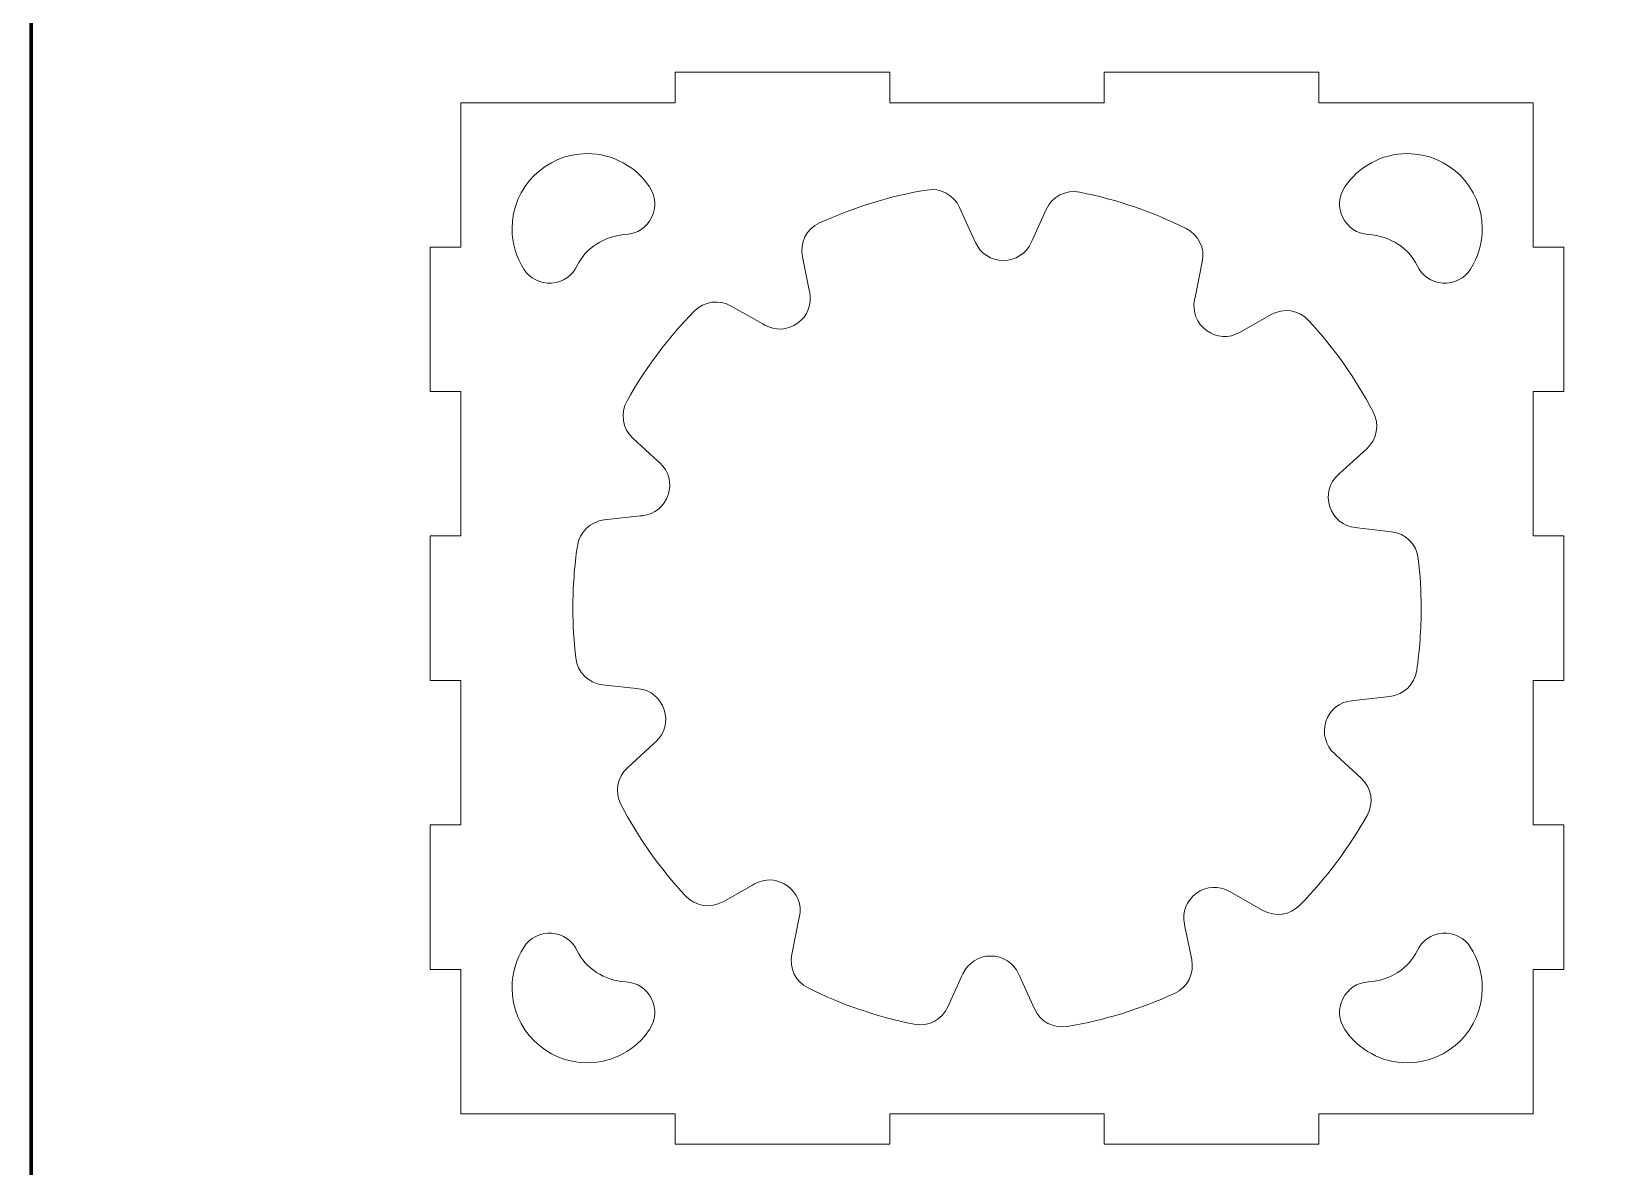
# Model space of a CAD drawing. Header units: centimetres. Extents: x 0 to 42, y -40 to 0.
# Drawn here: x -0.01 to 15.36, y -29.2 to -18.06 of the extents above; entities that cross this region are included whole.
import ezdxf

# ---------------------------------------------------------------- set-up
doc = ezdxf.new("R2010")
doc.units = ezdxf.units.CM
doc.header["$MEASUREMENT"] = 0

msp = doc.modelspace()

# ---------------------------------------------------------------- linework, layer by layer
at = {"color": 7, "lineweight": 18, "true_color": 0xffffff}
msp.add_lwpolyline([(10.52, -28.681), (10.52, -28.981), (12.625, -28.981), (12.625, -28.681), (14.729, -28.681), (14.729, -27.264), (15.029, -27.264), (15.029, -25.846), (14.729, -25.846), (14.729, -24.429), (15.029, -24.429), (15.029, -23.011), (14.729, -23.011), (14.729, -21.594), (15.029, -21.594), (15.029, -20.176), (14.729, -20.176), (14.729, -18.759), (12.625, -18.759), (12.625, -18.459), (10.52, -18.459), (10.52, -18.759), (8.416, -18.759), (8.416, -18.459), (6.311, -18.459), (6.311, -18.759), (4.207, -18.759), (4.207, -20.176), (3.907, -20.176), (3.907, -21.594), (4.207, -21.594), (4.207, -23.011), (3.907, -23.011), (3.907, -24.429), (4.207, -24.429), (4.207, -25.846), (3.907, -25.846), (3.907, -27.264), (4.207, -27.264), (4.207, -28.681), (6.311, -28.681), (6.311, -28.981), (8.416, -28.981), (8.416, -28.681), (10.52, -28.681), (10.52, -28.681)], dxfattribs=at)
at = {"color": 1, "lineweight": 211, "true_color": 0xff0000}
msp.add_open_spline([(2.521, -0.007), (2.521, -0.007), (39.468, -0.007), (39.468, -0.007), (40.857, -0.007), (41.994, -1.144), (41.994, -2.533), (41.994, -2.533), (41.994, -37.48), (41.994, -37.48), (41.994, -38.87), (40.857, -40.007), (39.468, -40.007), (39.468, -40.007), (2.521, -40.007), (2.521, -40.007), (1.131, -40.007), (-0.006, -38.87), (-0.006, -37.48), (-0.006, -37.48), (-0.006, -2.533), (-0.006, -2.533), (-0.006, -1.144), (1.131, -0.007), (2.521, -0.007)], degree=3, knots=[0, 0, 0, 0, 1, 1, 1, 2, 2, 2, 3, 3, 3, 4, 4, 4, 5, 5, 5, 6, 6, 6, 7, 7, 7, 8, 8, 8, 8], dxfattribs=at)
at = {"color": 7, "lineweight": 18, "true_color": 0xffffff}
for points, knots in [([(5.447, -19.259), (5.702, -19.259), (5.927, -19.389), (6.059, -19.586), (6.12, -19.678), (6.127, -19.787), (6.079, -19.886), (6.03, -19.984), (5.939, -20.045), (5.829, -20.052), (5.612, -20.066), (5.43, -20.188), (5.35, -20.358), (5.302, -20.459), (5.21, -20.522), (5.098, -20.529), (4.986, -20.537), (4.886, -20.486), (4.826, -20.392), (4.753, -20.277), (4.71, -20.141), (4.71, -19.995), (4.71, -19.589), (5.04, -19.259), (5.447, -19.259), (5.447, -19.259), (5.447, -19.259), (5.447, -19.259)], [0, 0, 0, 0, 1, 1, 1, 2, 2, 2, 3, 3, 3, 4, 4, 4, 5, 5, 5, 6, 6, 6, 7, 7, 7, 8, 8, 8, 9, 9, 9, 9]), ([(13.493, -19.259), (13.237, -19.259), (13.013, -19.389), (12.88, -19.586), (12.819, -19.678), (12.812, -19.787), (12.861, -19.886), (12.909, -19.984), (13, -20.045), (13.11, -20.052), (13.327, -20.066), (13.51, -20.188), (13.589, -20.358), (13.637, -20.459), (13.729, -20.522), (13.841, -20.529), (13.953, -20.537), (14.053, -20.486), (14.113, -20.392), (14.187, -20.277), (14.229, -20.141), (14.229, -19.995), (14.229, -19.589), (13.899, -19.259), (13.493, -19.259), (13.493, -19.259), (13.493, -19.259), (13.493, -19.259)], [0, 0, 0, 0, 1, 1, 1, 2, 2, 2, 3, 3, 3, 4, 4, 4, 5, 5, 5, 6, 6, 6, 7, 7, 7, 8, 8, 8, 9, 9, 9, 9]), ([(11.406, -20.692), (11.406, -20.692), (11.411, -20.671), (11.411, -20.671), (11.411, -20.671), (11.482, -20.322), (11.482, -20.322), (11.51, -20.187), (11.445, -20.055), (11.322, -19.994), (10.997, -19.832), (10.648, -19.711), (10.281, -19.638), (10.143, -19.611), (10.008, -19.68), (9.95, -19.808), (9.95, -19.808), (9.812, -20.111), (9.812, -20.111), (9.812, -20.111), (9.803, -20.131), (9.803, -20.131), (9.753, -20.241), (9.65, -20.307), (9.53, -20.307), (9.409, -20.307), (9.307, -20.241), (9.257, -20.131), (9.257, -20.131), (9.248, -20.111), (9.248, -20.111), (9.248, -20.111), (9.1, -19.787), (9.1, -19.787), (9.043, -19.662), (8.914, -19.593), (8.778, -19.616), (8.409, -19.677), (8.056, -19.788), (7.727, -19.939), (7.599, -19.999), (7.53, -20.134), (7.559, -20.272), (7.559, -20.272), (7.625, -20.598), (7.625, -20.598), (7.625, -20.598), (7.63, -20.62), (7.63, -20.62), (7.654, -20.738), (7.609, -20.852), (7.512, -20.923), (7.415, -20.993), (7.292, -21), (7.188, -20.941), (7.188, -20.941), (7.169, -20.93), (7.169, -20.93), (7.169, -20.93), (6.86, -20.755), (6.86, -20.755), (6.74, -20.687), (6.594, -20.707), (6.498, -20.806), (6.241, -21.067), (6.019, -21.363), (5.838, -21.685), (5.769, -21.808), (5.793, -21.958), (5.897, -22.053), (5.897, -22.053), (6.142, -22.278), (6.142, -22.278), (6.142, -22.278), (6.159, -22.293), (6.159, -22.293), (6.247, -22.374), (6.279, -22.492), (6.241, -22.607), (6.204, -22.721), (6.109, -22.798), (5.99, -22.812), (5.99, -22.812), (5.968, -22.814), (5.968, -22.814), (5.968, -22.814), (5.615, -22.854), (5.615, -22.854), (5.477, -22.87), (5.372, -22.972), (5.351, -23.109), (5.322, -23.308), (5.307, -23.512), (5.307, -23.72), (5.307, -23.885), (5.317, -24.047), (5.335, -24.207), (5.352, -24.347), (5.459, -24.455), (5.599, -24.471), (5.599, -24.471), (5.93, -24.508), (5.93, -24.508), (5.93, -24.508), (5.952, -24.51), (5.952, -24.51), (6.071, -24.524), (6.166, -24.601), (6.203, -24.716), (6.24, -24.83), (6.209, -24.949), (6.12, -25.03), (6.12, -25.03), (6.104, -25.045), (6.104, -25.045), (6.104, -25.045), (5.842, -25.285), (5.842, -25.285), (5.74, -25.378), (5.714, -25.523), (5.778, -25.645), (5.949, -25.973), (6.163, -26.275), (6.412, -26.544), (6.507, -26.647), (6.657, -26.67), (6.78, -26.601), (6.78, -26.601), (7.069, -26.437), (7.069, -26.437), (7.069, -26.437), (7.088, -26.426), (7.088, -26.426), (7.193, -26.367), (7.315, -26.374), (7.412, -26.445), (7.509, -26.515), (7.554, -26.63), (7.53, -26.747), (7.53, -26.747), (7.525, -26.769), (7.525, -26.769), (7.525, -26.769), (7.454, -27.118), (7.454, -27.118), (7.427, -27.253), (7.491, -27.385), (7.614, -27.446), (7.939, -27.608), (8.288, -27.729), (8.655, -27.802), (8.793, -27.829), (8.928, -27.76), (8.986, -27.632), (8.986, -27.632), (9.124, -27.329), (9.124, -27.329), (9.124, -27.329), (9.133, -27.309), (9.133, -27.309), (9.183, -27.199), (9.286, -27.133), (9.406, -27.133), (9.527, -27.133), (9.63, -27.199), (9.679, -27.309), (9.679, -27.309), (9.689, -27.329), (9.689, -27.329), (9.689, -27.329), (9.836, -27.652), (9.836, -27.652), (9.893, -27.778), (10.022, -27.847), (10.158, -27.824), (10.527, -27.762), (10.88, -27.652), (11.209, -27.5), (11.337, -27.441), (11.406, -27.306), (11.378, -27.168), (11.378, -27.168), (11.311, -26.842), (11.311, -26.842), (11.311, -26.842), (11.307, -26.82), (11.307, -26.82), (11.282, -26.702), (11.327, -26.588), (11.424, -26.517), (11.522, -26.447), (11.644, -26.44), (11.748, -26.499), (11.748, -26.499), (11.768, -26.51), (11.768, -26.51), (11.768, -26.51), (12.076, -26.685), (12.076, -26.685), (12.196, -26.753), (12.342, -26.732), (12.439, -26.634), (12.695, -26.372), (12.918, -26.077), (13.098, -25.755), (13.168, -25.632), (13.144, -25.482), (13.039, -25.387), (13.039, -25.387), (12.794, -25.162), (12.794, -25.162), (12.794, -25.162), (12.778, -25.147), (12.778, -25.147), (12.689, -25.066), (12.658, -24.948), (12.695, -24.833), (12.732, -24.719), (12.827, -24.641), (12.946, -24.628), (12.946, -24.628), (12.968, -24.625), (12.968, -24.625), (12.968, -24.625), (13.322, -24.585), (13.322, -24.585), (13.459, -24.57), (13.565, -24.468), (13.585, -24.331), (13.614, -24.132), (13.629, -23.927), (13.629, -23.72), (13.629, -23.555), (13.62, -23.392), (13.601, -23.233), (13.585, -23.092), (13.477, -22.985), (13.337, -22.969), (13.337, -22.969), (13.006, -22.932), (13.006, -22.932), (13.006, -22.932), (12.985, -22.929), (12.985, -22.929), (12.865, -22.916), (12.77, -22.838), (12.733, -22.724), (12.696, -22.61), (12.727, -22.491), (12.816, -22.41), (12.816, -22.41), (12.832, -22.395), (12.832, -22.395), (12.832, -22.395), (13.095, -22.155), (13.095, -22.155), (13.196, -22.062), (13.222, -21.917), (13.158, -21.794), (12.987, -21.467), (12.773, -21.165), (12.525, -20.896), (12.429, -20.793), (12.279, -20.769), (12.156, -20.839), (12.156, -20.839), (11.867, -21.003), (11.867, -21.003), (11.867, -21.003), (11.848, -21.013), (11.848, -21.013), (11.744, -21.073), (11.621, -21.066), (11.524, -20.995), (11.427, -20.924), (11.382, -20.81), (11.406, -20.692), (11.406, -20.692), (11.406, -20.692), (11.406, -20.692)], [0, 0, 0, 0, 1, 1, 1, 2, 2, 2, 3, 3, 3, 4, 4, 4, 5, 5, 5, 6, 6, 6, 7, 7, 7, 8, 8, 8, 9, 9, 9, 10, 10, 10, 11, 11, 11, 12, 12, 12, 13, 13, 13, 14, 14, 14, 15, 15, 15, 16, 16, 16, 17, 17, 17, 18, 18, 18, 19, 19, 19, 20, 20, 20, 21, 21, 21, 22, 22, 22, 23, 23, 23, 24, 24, 24, 25, 25, 25, 26, 26, 26, 27, 27, 27, 28, 28, 28, 29, 29, 29, 30, 30, 30, 31, 31, 31, 32, 32, 32, 33, 33, 33, 34, 34, 34, 35, 35, 35, 36, 36, 36, 37, 37, 37, 38, 38, 38, 39, 39, 39, 40, 40, 40, 41, 41, 41, 42, 42, 42, 43, 43, 43, 44, 44, 44, 45, 45, 45, 46, 46, 46, 47, 47, 47, 48, 48, 48, 49, 49, 49, 50, 50, 50, 51, 51, 51, 52, 52, 52, 53, 53, 53, 54, 54, 54, 55, 55, 55, 56, 56, 56, 57, 57, 57, 58, 58, 58, 59, 59, 59, 60, 60, 60, 61, 61, 61, 62, 62, 62, 63, 63, 63, 64, 64, 64, 65, 65, 65, 66, 66, 66, 67, 67, 67, 68, 68, 68, 69, 69, 69, 70, 70, 70, 71, 71, 71, 72, 72, 72, 73, 73, 73, 74, 74, 74, 75, 75, 75, 76, 76, 76, 77, 77, 77, 78, 78, 78, 79, 79, 79, 80, 80, 80, 81, 81, 81, 82, 82, 82, 83, 83, 83, 84, 84, 84, 85, 85, 85, 86, 86, 86, 87, 87, 87, 88, 88, 88, 89, 89, 89, 90, 90, 90, 91, 91, 91, 92, 92, 92, 93, 93, 93, 93]), ([(5.447, -28.181), (5.702, -28.181), (5.927, -28.051), (6.059, -27.854), (6.12, -27.762), (6.127, -27.653), (6.079, -27.554), (6.03, -27.455), (5.939, -27.395), (5.829, -27.388), (5.612, -27.374), (5.43, -27.252), (5.35, -27.082), (5.302, -26.981), (5.21, -26.918), (5.098, -26.91), (4.986, -26.903), (4.886, -26.954), (4.826, -27.048), (4.753, -27.162), (4.71, -27.299), (4.71, -27.445), (4.71, -27.851), (5.04, -28.181), (5.447, -28.181)], [0, 0, 0, 0, 1, 1, 1, 2, 2, 2, 3, 3, 3, 4, 4, 4, 5, 5, 5, 6, 6, 6, 7, 7, 7, 8, 8, 8, 8]), ([(13.493, -28.181), (13.237, -28.181), (13.013, -28.051), (12.88, -27.854), (12.819, -27.762), (12.812, -27.653), (12.861, -27.554), (12.909, -27.455), (13, -27.395), (13.11, -27.388), (13.327, -27.374), (13.51, -27.252), (13.589, -27.082), (13.637, -26.981), (13.729, -26.918), (13.841, -26.91), (13.953, -26.903), (14.053, -26.954), (14.113, -27.048), (14.187, -27.162), (14.229, -27.299), (14.229, -27.445), (14.229, -27.851), (13.899, -28.181), (13.493, -28.181), (13.493, -28.181), (13.493, -28.181), (13.493, -28.181)], [0, 0, 0, 0, 1, 1, 1, 2, 2, 2, 3, 3, 3, 4, 4, 4, 5, 5, 5, 6, 6, 6, 7, 7, 7, 8, 8, 8, 9, 9, 9, 9])]:
    msp.add_open_spline(points, degree=3, knots=knots, dxfattribs=at)

doc.saveas('drawing.dxf')
